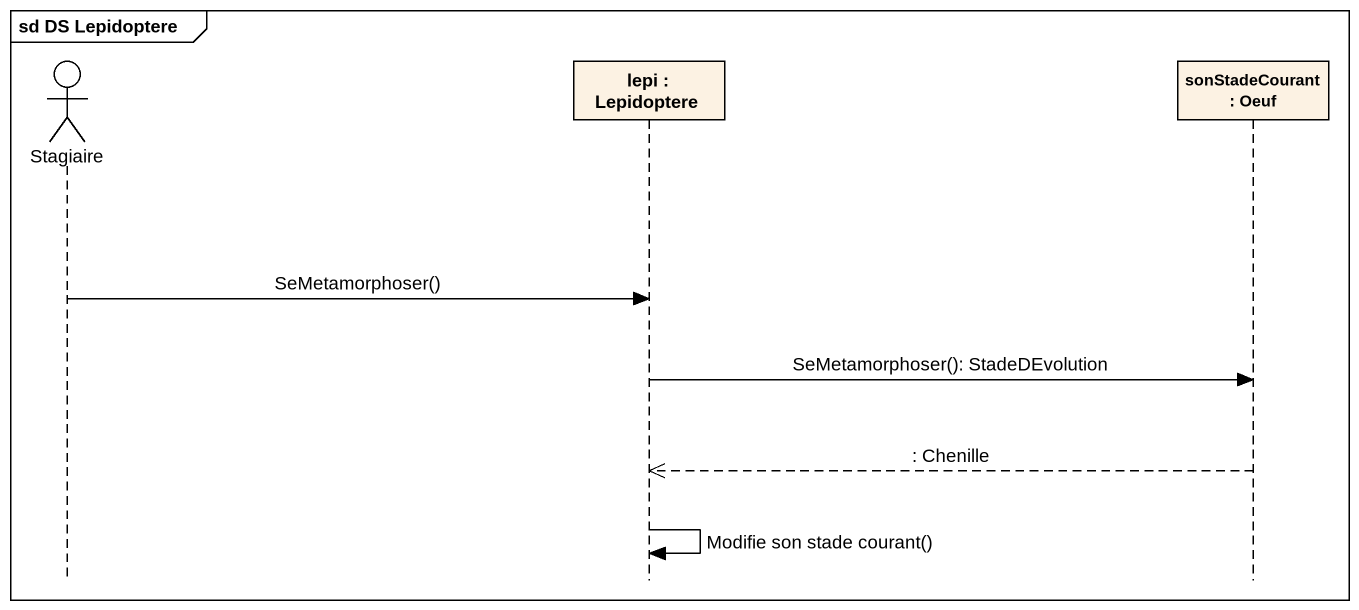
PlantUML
@startuml
mainframe sd DS Lepidoptere
hide footbox
actor Stagiaire
participant "lepi : Lepidoptere" as lepi
participant "sonStadeCourant : Oeuf" as sonStadeCourant

Stagiaire -> lepi : SeMetamorphoser()
lepi -> sonStadeCourant : SeMetamorphoser(): StadeDEvolution
sonStadeCourant -->> lepi : : Chenille
lepi -> lepi : Modifie son stade courant()
@enduml
